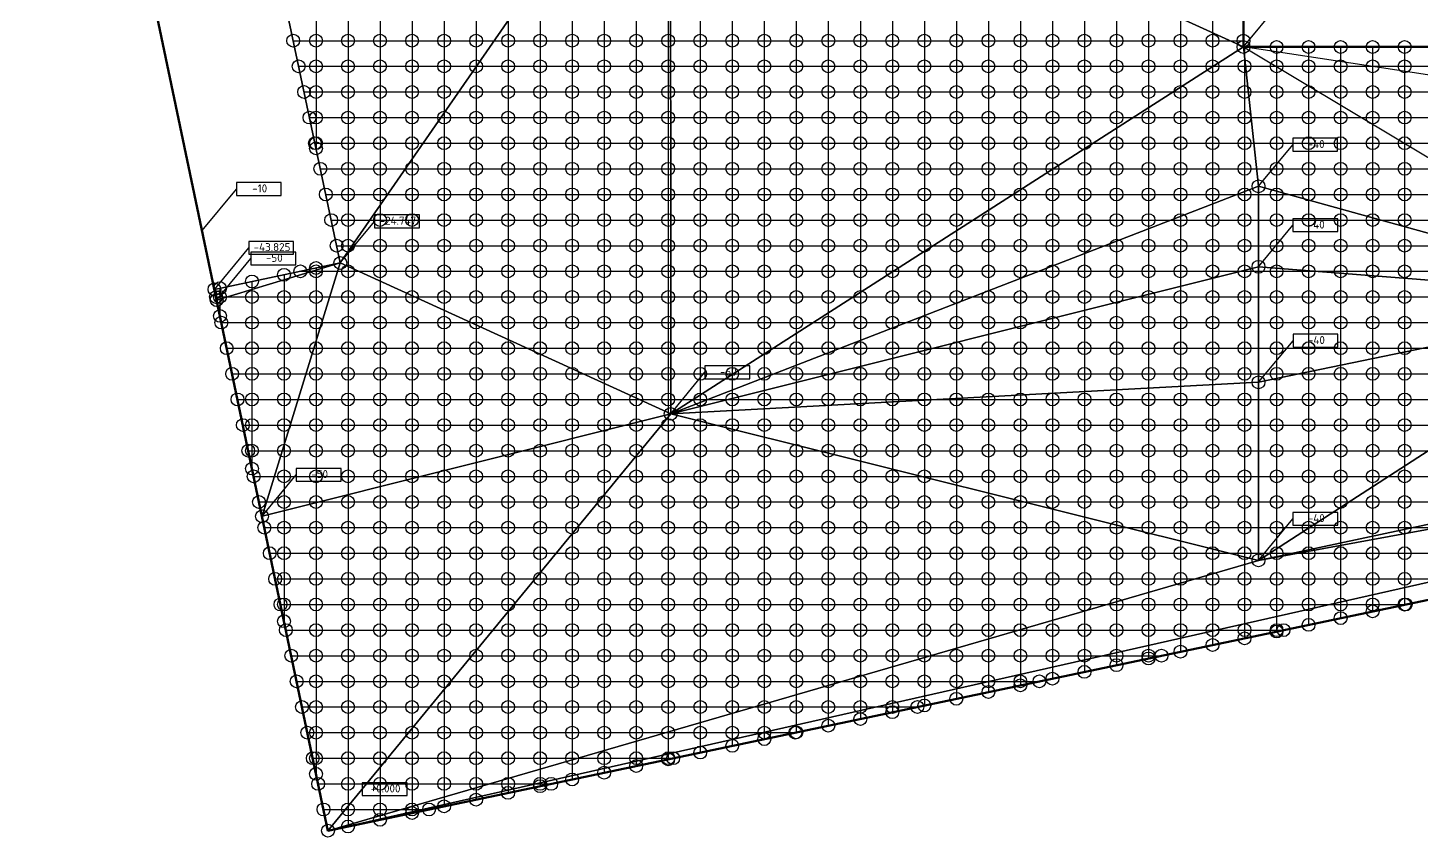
# Model space of a CAD drawing. Header units: millimetres. Extents: x 3543 to 601035, y -146359 to 38454.
# Drawn here: x 477760 to 499518, y 4726 to 17358 of the extents above; entities that cross this region are included whole.
import ezdxf
from ezdxf.enums import TextEntityAlignment as Align

# ---------------------------------------------------------------- set-up
doc = ezdxf.new("R2010")
doc.units = ezdxf.units.MM
doc.layers.add('контур', color=1, linetype='Continuous', lineweight=50)
for name, color, linetype in [('линии_высот', 4, 'Continuous'), ('областиvb', 52, 'Continuous'), ('опорыvb', 7, 'Continuous'), ('сеткаvb', 8, 'Continuous')]:
    doc.layers.add(name, color=color, linetype=linetype)
doc.styles.add('isocpeur', font='isocpeur.ttf')

# ---------------------------------------------------------------- blocks, each defined once
blk = doc.blocks.new('otmetka_oporvb')
at = {"linetype": 'ByBlock', "lineweight": -2}
blk.add_hatch(color=0, dxfattribs=at).paths.add_polyline_path([(-38, -32, 1), (38, 32, 1)])
at = {"color": 0, "linetype": 'ByBlock', "lineweight": -2}
blk.add_line((0, 0), (2142, 2596), dxfattribs=at)
at = {"color": 0}
blk.add_lwpolyline([(2142, 2196), (4942, 2196), (4942, 2996), (2142, 2996)], close=True, dxfattribs=at)
at = {"color": 0, "linetype": 'ByBlock', "lineweight": -2, "style": 'isocpeur'}
blk.add_attdef('OTM', text='', height=500, dxfattribs=at).set_placement((3600, 2639), align=Align.MIDDLE_CENTER)
blk = doc.blocks.new('*U28')
at = {"linetype": 'ByBlock', "lineweight": -2}
blk.add_hatch(color=0, dxfattribs=at).paths.add_polyline_path([(-38, -32, 1), (38, 32, 1)])
at = {"color": 0, "linetype": 'ByBlock', "lineweight": -2}
blk.add_line((0, 0), (2147, 2596), dxfattribs=at)
at = {"color": 0}
blk.add_lwpolyline([(2147, 2196), (4947, 2196), (4947, 2996), (2147, 2996)], close=True, dxfattribs=at)
at = {"color": 0, "linetype": 'ByBlock', "lineweight": -2, "style": 'isocpeur'}
blk.add_attdef('OTM', text='', height=500, dxfattribs=at).set_placement((3606, 2639), align=Align.MIDDLE_CENTER)
blk = doc.blocks.new('*U29')
at = {"linetype": 'ByBlock', "lineweight": -2}
blk.add_hatch(color=0, dxfattribs=at).paths.add_polyline_path([(-38, -32, 1), (38, 32, 1)])
at = {"color": 0, "linetype": 'ByBlock', "lineweight": -2}
blk.add_line((0, 0), (2158, 2596), dxfattribs=at)
at = {"color": 0}
blk.add_lwpolyline([(2158, 2196), (4958, 2196), (4958, 2996), (2158, 2996)], close=True, dxfattribs=at)
at = {"color": 0, "linetype": 'ByBlock', "lineweight": -2, "style": 'isocpeur'}
blk.add_attdef('OTM', text='', height=500, dxfattribs=at).set_placement((3617, 2639), align=Align.MIDDLE_CENTER)
blk = doc.blocks.new('*U30')
at = {"linetype": 'ByBlock', "lineweight": -2}
blk.add_hatch(color=0, dxfattribs=at).paths.add_polyline_path([(-38, -32, 1), (38, 32, 1)])
at = {"color": 0, "linetype": 'ByBlock', "lineweight": -2}
blk.add_line((0, 0), (2151, 2596), dxfattribs=at)
at = {"color": 0}
blk.add_lwpolyline([(2151, 2196), (4951, 2196), (4951, 2996), (2151, 2996)], close=True, dxfattribs=at)
at = {"color": 0, "linetype": 'ByBlock', "lineweight": -2, "style": 'isocpeur'}
blk.add_attdef('OTM', text='', height=500, dxfattribs=at).set_placement((3609, 2639), align=Align.MIDDLE_CENTER)
blk = doc.blocks.new('opor_symbPRO')
at = {"color": 0, "ltscale": 20}
blk.add_circle((0, 0), 100, dxfattribs=at)

msp = doc.modelspace()

# ---------------------------------------------------------------- linework, layer by layer
at = {"layer": 'контур', "linetype": 'Continuous'}
msp.add_lwpolyline([(482446.7, 4826.4), (477760.5, 27157.8), (496743.3, 27157.8), (496743.3, 17060.4), (528243.1, 17060.4), (528243.1, 27157.8), (565904.8, 27157.8), (565904.8, 22339.3)], close=True, dxfattribs=at)
at = {"layer": 'линии_высот'}
for points in [[(482446.7, 4826.4), (519200.6, 13124.4), (565904.8, 22339.3)], [(482639.3, 13688.5), (481035.7, 21258.3), (487793.5, 21128.2)], [(482639.3, 13688.5), (487793.5, 21128.2), (487798.9, 11332.4)], [(496743.3, 17060.4), (487793.5, 21128.2), (496743.3, 19124.3)], [(487798.9, 11332.4), (487793.5, 21128.2), (496743.3, 17060.4)], [(487798.9, 11332.4), (496743.3, 17060.4), (496978.3, 14884.9)], [(496743.3, 17060.4), (528243.1, 17060.4), (511181.2, 14864.1)], [(511181.2, 14864.1), (496743.3, 17060.4), (503309.6, 13131.2)], [(496978.3, 14884.9), (496743.3, 17060.4), (503309.6, 13131.2)], [(496978.3, 13628.4), (487798.9, 11332.4), (496978.3, 14884.9)], [(496978.3, 13628.4), (496978.3, 14884.9), (503309.6, 13131.2)], [(480708.7, 13108.7), (480673.5, 13276), (482639.3, 13688.5)], [(481416.9, 9733.6), (480708.7, 13108.7), (482639.3, 13688.5)], [(481416.9, 9733.6), (482639.3, 13688.5), (487798.9, 11332.4)], [(496978.3, 11826.3), (487798.9, 11332.4), (496978.3, 13628.4)], [(496978.3, 11826.3), (496978.3, 13628.4), (503309.6, 13131.2)], [(482446.7, 4826.4), (496978.3, 9045.7), (519200.6, 13124.4)], [(496978.3, 9045.7), (503309.6, 13131.2), (511170.1, 12066.3)], [(496978.3, 9045.7), (496978.3, 11826.3), (503309.6, 13131.2)], [(496978.3, 9045.7), (511170.1, 12066.3), (519200.6, 13124.4)], [(496978.3, 9045.7), (487798.9, 11332.4), (496978.3, 11826.3)], [(482446.7, 4826.4), (481416.9, 9733.6), (487798.9, 11332.4)], [(482446.7, 4826.4), (487798.9, 11332.4), (496978.3, 9045.7)]]:
    msp.add_lwpolyline(points, close=True, dxfattribs=at)
at = {"layer": 'областиvb'}
msp.add_lwpolyline([(478998.5, 21258.3), (481035.7, 21258.3), (482639.3, 13688.5), (480673.5, 13276)], close=True, dxfattribs=at)
at = {"layer": 'сеткаvb'}
for p, q in [((482260.5, 27157.8), (482260.5, 15476.6)), ((482760.5, 27157.8), (482760.5, 4892.3)), ((483260.5, 27157.8), (483260.5, 4997.2)), ((483760.5, 27157.8), (483760.5, 5102.1)), ((484260.5, 27157.8), (484260.5, 5207.1)), ((484760.5, 27157.8), (484760.5, 5312)), ((485260.5, 27157.8), (485260.5, 5416.9)), ((485760.5, 27157.8), (485760.5, 5521.8)), ((486260.5, 27157.8), (486260.5, 5626.7)), ((486760.5, 27157.8), (486760.5, 5731.7)), ((487260.5, 27157.8), (487260.5, 5836.6)), ((487760.5, 27157.8), (487760.5, 5941.5)), ((488260.5, 27157.8), (488260.5, 6046.4)), ((488760.5, 27157.8), (488760.5, 6151.3)), ((489260.5, 27157.8), (489260.5, 6256.3)), ((489760.5, 27157.8), (489760.5, 6361.2)), ((490260.5, 27157.8), (490260.5, 6466.1)), ((490760.5, 27157.8), (490760.5, 6571)), ((491260.5, 27157.8), (491260.5, 6675.9)), ((491760.5, 27157.8), (491760.5, 6780.9)), ((492260.5, 27157.8), (492260.5, 6885.8)), ((492760.5, 27157.8), (492760.5, 6990.7)), ((493260.5, 27157.8), (493260.5, 7095.6)), ((493760.5, 27157.8), (493760.5, 7200.5)), ((494260.5, 27157.8), (494260.5, 7305.5)), ((494760.5, 27157.8), (494760.5, 7410.4)), ((495260.5, 27157.8), (495260.5, 7515.3)), ((495760.5, 27157.8), (495760.5, 7620.2)), ((496260.5, 27157.8), (496260.5, 7725.1)), ((481904.3, 17157.8), (496743.3, 17157.8)), ((496760.5, 17060.4), (496760.5, 7830.1)), ((497260.5, 17060.4), (497260.5, 7935)), ((497760.5, 17060.4), (497760.5, 8039.9)), ((498260.5, 17060.4), (498260.5, 8144.8)), ((498760.5, 17060.4), (498760.5, 8249.7)), ((499260.5, 17060.4), (499260.5, 8354.6)), ((481989, 16757.8), (539306.2, 16757.8)), ((482073.8, 16357.8), (537400, 16357.8)), ((482158.5, 15957.8), (535493.8, 15957.8)), ((482243.3, 15557.8), (533587.6, 15557.8)), ((482328, 15157.8), (531681.4, 15157.8)), ((482412.7, 14757.8), (529775.1, 14757.8)), ((482497.5, 14357.8), (527868.9, 14357.8)), ((482582.2, 13957.8), (525962.7, 13957.8)), ((481760.5, 13504.1), (481760.5, 8096.4)), ((482016.4, 13557.8), (524056.5, 13557.8)), ((482260.5, 13609.1), (482260.5, 5713.8)), ((480760.5, 13294.3), (480760.5, 12861.8)), ((481260.5, 13399.2), (481260.5, 10479.1)), ((480698.3, 13157.8), (522150.3, 13157.8)), ((480782.3, 12757.8), (520244.1, 12757.8)), ((480866.2, 12357.8), (518337.8, 12357.8)), ((480950.2, 11957.8), (516431.6, 11957.8)), ((481034.1, 11557.8), (514525.4, 11557.8)), ((481118, 11157.8), (512619.2, 11157.8)), ((481202, 10757.8), (510713, 10757.8)), ((481285.9, 10357.8), (508806.8, 10357.8)), ((481369.9, 9957.8), (506900.5, 9957.8)), ((481453.8, 9557.8), (504994.3, 9557.8)), ((481537.7, 9157.8), (503088.1, 9157.8)), ((481621.7, 8757.8), (501181.9, 8757.8)), ((481705.6, 8357.8), (499275.7, 8357.8)), ((481789.6, 7957.8), (497369.5, 7957.8)), ((481873.5, 7557.8), (495463.2, 7557.8)), ((481957.4, 7157.8), (493557, 7157.8)), ((482041.4, 6757.8), (491650.8, 6757.8)), ((482125.3, 6357.8), (489744.6, 6357.8)), ((482209.3, 5957.8), (487838.4, 5957.8)), ((482293.2, 5557.8), (485932.2, 5557.8)), ((482377.1, 5157.8), (484025.9, 5157.8))]:
    msp.add_line(p, q, dxfattribs=at)
at = {"layer": 'сеткаvb', "linetype": 'Continuous'}
msp.add_line((496743.3, 17060.4), (528243.1, 17060.4), dxfattribs=at)

# ---------------------------------------------------------------- block references
at = {"xscale": 0.25, "yscale": 0.25, "zscale": 0.25}
for name, p, values in [('otmetka_oporvb', (496743.3, 17060.4), {'OTM': '-10'}), ('otmetka_oporvb', (496978.3, 14884.9), {'OTM': '-40'}), ('otmetka_oporvb', (480481.1, 14193), {'OTM': '-10'}), ('otmetka_oporvb', (482639.3, 13688.5), {'OTM': '-24.747'}), ('*U28', (496978.3, 13628.4), {'OTM': '-40'}), ('otmetka_oporvb', (480673.5, 13276), {'OTM': '-43.825'}), ('otmetka_oporvb', (480708.7, 13108.7), {'OTM': '-50'}), ('*U29', (496978.3, 11826.3), {'OTM': '-40'}), ('otmetka_oporvb', (487798.9, 11332.4), {'OTM': '-60'}), ('otmetka_oporvb', (481416.9, 9733.6), {'OTM': '-50'}), ('*U30', (496978.3, 9045.7), {'OTM': '-40'}), ('otmetka_oporvb', (482446.7, 4826.4), {'OTM': '+0.000'})]:
    msp.add_blockref(name, p, dxfattribs=at).add_auto_attribs(values)
at = {"layer": 'опорыvb', "color": 131}
for p in [(481904.3, 17157.8), (482260.5, 17157.8), (482760.5, 17157.8), (483260.5, 17157.8), (483760.5, 17157.8), (484260.5, 17157.8), (484760.5, 17157.8), (485260.5, 17157.8), (485760.5, 17157.8), (486260.5, 17157.8), (486760.5, 17157.8), (489260.5, 17157.8), (489760.5, 17157.8), (490260.5, 17157.8), (490760.5, 17157.8), (491260.5, 17157.8), (491760.5, 17157.8), (492260.5, 17157.8), (492760.5, 17157.8), (493260.5, 17157.8), (493760.5, 17157.8), (481989, 16757.8), (482260.5, 16757.8), (482760.5, 16757.8), (483260.5, 16757.8), (483760.5, 16757.8), (484260.5, 16757.8), (484760.5, 16757.8), (485260.5, 16757.8), (485760.5, 16757.8), (486260.5, 16757.8), (486760.5, 16757.8), (489260.5, 16757.8), (489760.5, 16757.8), (490260.5, 16757.8), (490760.5, 16757.8), (491260.5, 16757.8), (491760.5, 16757.8), (492260.5, 16757.8), (492760.5, 16757.8), (493260.5, 16757.8), (493760.5, 16757.8), (482073.8, 16357.8), (482260.5, 16357.8), (482760.5, 16357.8), (483260.5, 16357.8), (483760.5, 16357.8), (484260.5, 16357.8), (484760.5, 16357.8), (485260.5, 16357.8), (485760.5, 16357.8), (486260.5, 16357.8), (486760.5, 16357.8), (489260.5, 16357.8), (489760.5, 16357.8), (490260.5, 16357.8), (490760.5, 16357.8), (491260.5, 16357.8), (491760.5, 16357.8), (492260.5, 16357.8), (492760.5, 16357.8), (493260.5, 16357.8), (493760.5, 16357.8), (482158.5, 15957.8), (482260.5, 15957.8), (482760.5, 15957.8), (483260.5, 15957.8), (483760.5, 15957.8), (484260.5, 15957.8), (484760.5, 15957.8), (485260.5, 15957.8), (485760.5, 15957.8), (486260.5, 15957.8), (486760.5, 15957.8), (489260.5, 15957.8), (489760.5, 15957.8), (490260.5, 15957.8), (490760.5, 15957.8), (491260.5, 15957.8), (491760.5, 15957.8), (492260.5, 15957.8), (492760.5, 15957.8), (493260.5, 15957.8), (493760.5, 15957.8), (496760.5, 15957.8), (497260.5, 15957.8), (497760.5, 15957.8), (482243.3, 15557.8), (482260.5, 15557.8), (482260.5, 15476.6), (482760.5, 15557.8), (483260.5, 15557.8), (483760.5, 15557.8), (484260.5, 15557.8), (484760.5, 15557.8), (485260.5, 15557.8), (485760.5, 15557.8), (486260.5, 15557.8), (486760.5, 15557.8), (489260.5, 15557.8), (489760.5, 15557.8), (490260.5, 15557.8), (490760.5, 15557.8), (491260.5, 15557.8), (491760.5, 15557.8), (492260.5, 15557.8), (492760.5, 15557.8), (493260.5, 15557.8), (493760.5, 15557.8), (495260.5, 15557.8), (495760.5, 15557.8), (496260.5, 15557.8), (496760.5, 15557.8), (497260.5, 15557.8), (497760.5, 15557.8), (498260.5, 15557.8), (498760.5, 15557.8), (499260.5, 15557.8), (482328, 15157.8), (482760.5, 15157.8), (483260.5, 15157.8), (483760.5, 15157.8), (484260.5, 15157.8), (484760.5, 15157.8), (485260.5, 15157.8), (485760.5, 15157.8), (486260.5, 15157.8), (486760.5, 15157.8), (489260.5, 15157.8), (489760.5, 15157.8), (490260.5, 15157.8), (490760.5, 15157.8), (491260.5, 15157.8), (491760.5, 15157.8), (492260.5, 15157.8), (492760.5, 15157.8), (493260.5, 15157.8), (493760.5, 15157.8), (494260.5, 15157.8), (494760.5, 15157.8), (495260.5, 15157.8), (495760.5, 15157.8), (496260.5, 15157.8), (496760.5, 15157.8), (497260.5, 15157.8), (497760.5, 15157.8), (498260.5, 15157.8), (498760.5, 15157.8), (499260.5, 15157.8), (482412.7, 14757.8), (482760.5, 14757.8), (483260.5, 14757.8), (483760.5, 14757.8), (484260.5, 14757.8), (484760.5, 14757.8), (485260.5, 14757.8), (485760.5, 14757.8), (486260.5, 14757.8), (486760.5, 14757.8), (489260.5, 14757.8), (489760.5, 14757.8), (490260.5, 14757.8), (490760.5, 14757.8), (491260.5, 14757.8), (491760.5, 14757.8), (492260.5, 14757.8), (492760.5, 14757.8), (493260.5, 14757.8), (493760.5, 14757.8), (494260.5, 14757.8), (494760.5, 14757.8), (495260.5, 14757.8), (495760.5, 14757.8), (496260.5, 14757.8), (496760.5, 14757.8), (496978.3, 14884.9), (497260.5, 14757.8), (497760.5, 14757.8), (498260.5, 14757.8), (498760.5, 14757.8), (499260.5, 14757.8), (482497.5, 14357.8), (482760.5, 14357.8), (483260.5, 14357.8), (483760.5, 14357.8), (484260.5, 14357.8), (484760.5, 14357.8), (485260.5, 14357.8), (485760.5, 14357.8), (486260.5, 14357.8), (486760.5, 14357.8), (489260.5, 14357.8), (489760.5, 14357.8), (490260.5, 14357.8), (490760.5, 14357.8), (491260.5, 14357.8), (491760.5, 14357.8), (492260.5, 14357.8), (492760.5, 14357.8), (493260.5, 14357.8), (493760.5, 14357.8), (494260.5, 14357.8), (494760.5, 14357.8), (495260.5, 14357.8), (495760.5, 14357.8), (496260.5, 14357.8), (496760.5, 14357.8), (497260.5, 14357.8), (497760.5, 14357.8), (498260.5, 14357.8), (498760.5, 14357.8), (499260.5, 14357.8), (482582.2, 13957.8), (482760.5, 13957.8), (483260.5, 13957.8), (483760.5, 13957.8), (484260.5, 13957.8), (484760.5, 13957.8), (485260.5, 13957.8), (485760.5, 13957.8), (486260.5, 13957.8), (486760.5, 13957.8), (489260.5, 13957.8), (489760.5, 13957.8), (490260.5, 13957.8), (490760.5, 13957.8), (491260.5, 13957.8), (491760.5, 13957.8), (492260.5, 13957.8), (492760.5, 13957.8), (493260.5, 13957.8), (493760.5, 13957.8), (494260.5, 13957.8), (494760.5, 13957.8), (495260.5, 13957.8), (495760.5, 13957.8), (496260.5, 13957.8), (496760.5, 13957.8), (497260.5, 13957.8), (497760.5, 13957.8), (498260.5, 13957.8), (498760.5, 13957.8), (499260.5, 13957.8), (482260.5, 13609.1), (496978.3, 13628.4), (481260.5, 13399.2), (481760.5, 13504.1), (482016.4, 13557.8), (482260.5, 13557.8), (482760.5, 13557.8), (483260.5, 13557.8), (483760.5, 13557.8), (484260.5, 13557.8), (484760.5, 13557.8), (485260.5, 13557.8), (485760.5, 13557.8), (486260.5, 13557.8), (486760.5, 13557.8), (489260.5, 13557.8), (489760.5, 13557.8), (490260.5, 13557.8), (490760.5, 13557.8), (491260.5, 13557.8), (491760.5, 13557.8), (492260.5, 13557.8), (492760.5, 13557.8), (493260.5, 13557.8), (493760.5, 13557.8), (494260.5, 13557.8), (494760.5, 13557.8), (495260.5, 13557.8), (495760.5, 13557.8), (496260.5, 13557.8), (496760.5, 13557.8), (497260.5, 13557.8), (497760.5, 13557.8), (498260.5, 13557.8), (498760.5, 13557.8), (499260.5, 13557.8), (480673.5, 13276), (480760.5, 13294.3), (480698.3, 13157.8), (480708.7, 13108.7), (480760.5, 13157.8), (481260.5, 13157.8), (481760.5, 13157.8), (482260.5, 13157.8), (482760.5, 13157.8), (483260.5, 13157.8), (483760.5, 13157.8), (484260.5, 13157.8), (484760.5, 13157.8), (485260.5, 13157.8), (485760.5, 13157.8), (486260.5, 13157.8), (486760.5, 13157.8), (489260.5, 13157.8), (489760.5, 13157.8), (490260.5, 13157.8), (490760.5, 13157.8), (491260.5, 13157.8), (491760.5, 13157.8), (492260.5, 13157.8), (492760.5, 13157.8), (493260.5, 13157.8), (493760.5, 13157.8), (494260.5, 13157.8), (494760.5, 13157.8), (495260.5, 13157.8), (495760.5, 13157.8), (496260.5, 13157.8), (496760.5, 13157.8), (497260.5, 13157.8), (497760.5, 13157.8), (498260.5, 13157.8), (498760.5, 13157.8), (499260.5, 13157.8), (480760.5, 12861.8), (480782.3, 12757.8), (481260.5, 12757.8), (481760.5, 12757.8), (482260.5, 12757.8), (482760.5, 12757.8), (483260.5, 12757.8), (483760.5, 12757.8), (484260.5, 12757.8), (484760.5, 12757.8), (485260.5, 12757.8), (485760.5, 12757.8), (486260.5, 12757.8), (486760.5, 12757.8), (489260.5, 12757.8), (489760.5, 12757.8), (490260.5, 12757.8), (490760.5, 12757.8), (491260.5, 12757.8), (491760.5, 12757.8), (492260.5, 12757.8), (492760.5, 12757.8), (493260.5, 12757.8), (493760.5, 12757.8), (494260.5, 12757.8), (494760.5, 12757.8), (495260.5, 12757.8), (495760.5, 12757.8), (496260.5, 12757.8), (496760.5, 12757.8), (497260.5, 12757.8), (497760.5, 12757.8), (498260.5, 12757.8), (498760.5, 12757.8), (499260.5, 12757.8), (480866.2, 12357.8), (481260.5, 12357.8), (481760.5, 12357.8), (482260.5, 12357.8), (482760.5, 12357.8), (483260.5, 12357.8), (483760.5, 12357.8), (484260.5, 12357.8), (484760.5, 12357.8), (485260.5, 12357.8), (485760.5, 12357.8), (486260.5, 12357.8), (486760.5, 12357.8), (489260.5, 12357.8), (489760.5, 12357.8), (490260.5, 12357.8), (490760.5, 12357.8), (491260.5, 12357.8), (491760.5, 12357.8), (492260.5, 12357.8), (492760.5, 12357.8), (493260.5, 12357.8), (493760.5, 12357.8), (494260.5, 12357.8), (494760.5, 12357.8), (495260.5, 12357.8), (495760.5, 12357.8), (496260.5, 12357.8), (496760.5, 12357.8), (497260.5, 12357.8), (497760.5, 12357.8), (498260.5, 12357.8), (498760.5, 12357.8), (499260.5, 12357.8), (480950.2, 11957.8), (481260.5, 11957.8), (481760.5, 11957.8), (482260.5, 11957.8), (482760.5, 11957.8), (483260.5, 11957.8), (483760.5, 11957.8), (484260.5, 11957.8), (484760.5, 11957.8), (485260.5, 11957.8), (485760.5, 11957.8), (486260.5, 11957.8), (486760.5, 11957.8), (490760.5, 11957.8), (491260.5, 11957.8), (491760.5, 11957.8), (492260.5, 11957.8), (492760.5, 11957.8), (493260.5, 11957.8), (493760.5, 11957.8), (494260.5, 11957.8), (494760.5, 11957.8), (495260.5, 11957.8), (495760.5, 11957.8), (496260.5, 11957.8), (496760.5, 11957.8), (497260.5, 11957.8), (497760.5, 11957.8), (498260.5, 11957.8), (498760.5, 11957.8), (499260.5, 11957.8), (496978.3, 11826.3), (481034.1, 11557.8), (481260.5, 11557.8), (481760.5, 11557.8), (482260.5, 11557.8), (482760.5, 11557.8), (483260.5, 11557.8), (483760.5, 11557.8), (484260.5, 11557.8), (484760.5, 11557.8), (485260.5, 11557.8), (485760.5, 11557.8), (486260.5, 11557.8), (490760.5, 11557.8), (491260.5, 11557.8), (491760.5, 11557.8), (492260.5, 11557.8), (492760.5, 11557.8), (493260.5, 11557.8), (493760.5, 11557.8), (494260.5, 11557.8), (494760.5, 11557.8), (495260.5, 11557.8), (495760.5, 11557.8), (496260.5, 11557.8), (496760.5, 11557.8), (497260.5, 11557.8), (497760.5, 11557.8), (498260.5, 11557.8), (498760.5, 11557.8), (499260.5, 11557.8), (481118, 11157.8), (481260.5, 11157.8), (481760.5, 11157.8), (482260.5, 11157.8), (482760.5, 11157.8), (483260.5, 11157.8), (483760.5, 11157.8), (484260.5, 11157.8), (484760.5, 11157.8), (485260.5, 11157.8), (485760.5, 11157.8), (490760.5, 11157.8), (491260.5, 11157.8), (491760.5, 11157.8), (492260.5, 11157.8), (492760.5, 11157.8), (493260.5, 11157.8), (493760.5, 11157.8), (494260.5, 11157.8), (494760.5, 11157.8), (495260.5, 11157.8), (495760.5, 11157.8), (496260.5, 11157.8), (496760.5, 11157.8), (497260.5, 11157.8), (497760.5, 11157.8), (498260.5, 11157.8), (498760.5, 11157.8), (499260.5, 11157.8), (481202, 10757.8), (481260.5, 10757.8), (481760.5, 10757.8), (482260.5, 10757.8), (482760.5, 10757.8), (483260.5, 10757.8), (483760.5, 10757.8), (484260.5, 10757.8), (484760.5, 10757.8), (490760.5, 10757.8), (491260.5, 10757.8), (491760.5, 10757.8), (492260.5, 10757.8), (492760.5, 10757.8), (493260.5, 10757.8), (493760.5, 10757.8), (494260.5, 10757.8), (494760.5, 10757.8), (495260.5, 10757.8), (495760.5, 10757.8), (496260.5, 10757.8), (496760.5, 10757.8), (497260.5, 10757.8), (497760.5, 10757.8), (498260.5, 10757.8), (498760.5, 10757.8), (499260.5, 10757.8), (481260.5, 10479.1), (481285.9, 10357.8), (481760.5, 10357.8), (482260.5, 10357.8), (482760.5, 10357.8), (483260.5, 10357.8), (483760.5, 10357.8), (484260.5, 10357.8), (484760.5, 10357.8), (485260.5, 10357.8), (485760.5, 10357.8), (486260.5, 10357.8), (486760.5, 10357.8), (487260.5, 10357.8), (487760.5, 10357.8), (488260.5, 10357.8), (488760.5, 10357.8), (489260.5, 10357.8), (489760.5, 10357.8), (490260.5, 10357.8), (490760.5, 10357.8), (491260.5, 10357.8), (491760.5, 10357.8), (492260.5, 10357.8), (492760.5, 10357.8), (493260.5, 10357.8), (493760.5, 10357.8), (494260.5, 10357.8), (494760.5, 10357.8), (495260.5, 10357.8), (495760.5, 10357.8), (496260.5, 10357.8), (496760.5, 10357.8), (497260.5, 10357.8), (497760.5, 10357.8), (498260.5, 10357.8), (498760.5, 10357.8), (499260.5, 10357.8), (481369.9, 9957.8), (481760.5, 9957.8), (482260.5, 9957.8), (482760.5, 9957.8), (483260.5, 9957.8), (483760.5, 9957.8), (484260.5, 9957.8), (484760.5, 9957.8), (485260.5, 9957.8), (485760.5, 9957.8), (486260.5, 9957.8), (486760.5, 9957.8), (487260.5, 9957.8), (487760.5, 9957.8), (488260.5, 9957.8), (488760.5, 9957.8), (489260.5, 9957.8), (489760.5, 9957.8), (490260.5, 9957.8), (490760.5, 9957.8), (491260.5, 9957.8), (491760.5, 9957.8), (492260.5, 9957.8), (492760.5, 9957.8), (493260.5, 9957.8), (493760.5, 9957.8), (494260.5, 9957.8), (494760.5, 9957.8), (495260.5, 9957.8), (495760.5, 9957.8), (496260.5, 9957.8), (496760.5, 9957.8), (497260.5, 9957.8), (497760.5, 9957.8), (498260.5, 9957.8), (498760.5, 9957.8), (499260.5, 9957.8), (481416.9, 9733.6), (481453.8, 9557.8), (481760.5, 9557.8), (482260.5, 9557.8), (482760.5, 9557.8), (483260.5, 9557.8), (483760.5, 9557.8), (484260.5, 9557.8), (484760.5, 9557.8), (485260.5, 9557.8), (485760.5, 9557.8), (486260.5, 9557.8), (486760.5, 9557.8), (487260.5, 9557.8), (487760.5, 9557.8), (488260.5, 9557.8), (488760.5, 9557.8), (489260.5, 9557.8), (489760.5, 9557.8), (490260.5, 9557.8), (490760.5, 9557.8), (491260.5, 9557.8), (491760.5, 9557.8), (492260.5, 9557.8), (492760.5, 9557.8), (493260.5, 9557.8), (493760.5, 9557.8), (494260.5, 9557.8), (494760.5, 9557.8), (495260.5, 9557.8), (495760.5, 9557.8), (496260.5, 9557.8), (496760.5, 9557.8), (497260.5, 9557.8), (497760.5, 9557.8), (498260.5, 9557.8), (498760.5, 9557.8), (499260.5, 9557.8), (481537.7, 9157.8), (481760.5, 9157.8), (482260.5, 9157.8), (482760.5, 9157.8), (483260.5, 9157.8), (483760.5, 9157.8), (484260.5, 9157.8), (484760.5, 9157.8), (485260.5, 9157.8), (485760.5, 9157.8), (486260.5, 9157.8), (486760.5, 9157.8), (487260.5, 9157.8), (487760.5, 9157.8), (488260.5, 9157.8), (488760.5, 9157.8), (489260.5, 9157.8), (489760.5, 9157.8), (490260.5, 9157.8), (490760.5, 9157.8), (491260.5, 9157.8), (491760.5, 9157.8), (492260.5, 9157.8), (492760.5, 9157.8), (493260.5, 9157.8), (493760.5, 9157.8), (494260.5, 9157.8), (494760.5, 9157.8), (495260.5, 9157.8), (495760.5, 9157.8), (496260.5, 9157.8), (496760.5, 9157.8), (496978.3, 9045.7), (497260.5, 9157.8), (497760.5, 9157.8), (498260.5, 9157.8), (498760.5, 9157.8), (499260.5, 9157.8), (481621.7, 8757.8), (481760.5, 8757.8), (482260.5, 8757.8), (482760.5, 8757.8), (483260.5, 8757.8), (483760.5, 8757.8), (484260.5, 8757.8), (484760.5, 8757.8), (485260.5, 8757.8), (485760.5, 8757.8), (486260.5, 8757.8), (486760.5, 8757.8), (487260.5, 8757.8), (487760.5, 8757.8), (488260.5, 8757.8), (488760.5, 8757.8), (489260.5, 8757.8), (489760.5, 8757.8), (490260.5, 8757.8), (490760.5, 8757.8), (491260.5, 8757.8), (491760.5, 8757.8), (492260.5, 8757.8), (492760.5, 8757.8), (493260.5, 8757.8), (493760.5, 8757.8), (494260.5, 8757.8), (494760.5, 8757.8), (495260.5, 8757.8), (495760.5, 8757.8), (496260.5, 8757.8), (496760.5, 8757.8), (497260.5, 8757.8), (497760.5, 8757.8), (498260.5, 8757.8), (498760.5, 8757.8), (499260.5, 8757.8), (481705.6, 8357.8), (481760.5, 8357.8), (482260.5, 8357.8), (482760.5, 8357.8), (483260.5, 8357.8), (483760.5, 8357.8), (484260.5, 8357.8), (484760.5, 8357.8), (485260.5, 8357.8), (485760.5, 8357.8), (486260.5, 8357.8), (486760.5, 8357.8), (487260.5, 8357.8), (487760.5, 8357.8), (488260.5, 8357.8), (488760.5, 8357.8), (489260.5, 8357.8), (489760.5, 8357.8), (490260.5, 8357.8), (490760.5, 8357.8), (491260.5, 8357.8), (491760.5, 8357.8), (492260.5, 8357.8), (492760.5, 8357.8), (493260.5, 8357.8), (493760.5, 8357.8), (494260.5, 8357.8), (494760.5, 8357.8), (495260.5, 8357.8), (495760.5, 8357.8), (496260.5, 8357.8), (496760.5, 8357.8), (497260.5, 8357.8), (497760.5, 8357.8), (481760.5, 8096.4), (481789.6, 7957.8), (482260.5, 7957.8), (482760.5, 7957.8), (483260.5, 7957.8), (483760.5, 7957.8), (484260.5, 7957.8), (484760.5, 7957.8), (485260.5, 7957.8), (485760.5, 7957.8), (486260.5, 7957.8), (486760.5, 7957.8), (487260.5, 7957.8), (487760.5, 7957.8), (488260.5, 7957.8), (488760.5, 7957.8), (489260.5, 7957.8), (489760.5, 7957.8), (490260.5, 7957.8), (490760.5, 7957.8), (491260.5, 7957.8), (491760.5, 7957.8), (492260.5, 7957.8), (492760.5, 7957.8), (493260.5, 7957.8), (493760.5, 7957.8), (494260.5, 7957.8), (494760.5, 7957.8), (495260.5, 7957.8), (481873.5, 7557.8), (482260.5, 7557.8), (482760.5, 7557.8), (483260.5, 7557.8), (483760.5, 7557.8), (484260.5, 7557.8), (484760.5, 7557.8), (485260.5, 7557.8), (485760.5, 7557.8), (486260.5, 7557.8), (486760.5, 7557.8), (487260.5, 7557.8), (487760.5, 7557.8), (488260.5, 7557.8), (488760.5, 7557.8), (489260.5, 7557.8), (489760.5, 7557.8), (490260.5, 7557.8), (490760.5, 7557.8), (491260.5, 7557.8), (491760.5, 7557.8), (492260.5, 7557.8)]:
    msp.add_blockref('opor_symbPRO', p, dxfattribs=at)
at = {"layer": 'опорыvb', "color": 30}
for p in [(487260.5, 17157.8), (487760.5, 17157.8), (488260.5, 17157.8), (488760.5, 17157.8), (487260.5, 16757.8), (487760.5, 16757.8), (488260.5, 16757.8), (488760.5, 16757.8), (487260.5, 16357.8), (487760.5, 16357.8), (488260.5, 16357.8), (488760.5, 16357.8), (487260.5, 15957.8), (487760.5, 15957.8), (488260.5, 15957.8), (488760.5, 15957.8), (487260.5, 15557.8), (487760.5, 15557.8), (488260.5, 15557.8), (488760.5, 15557.8), (487260.5, 15157.8), (487760.5, 15157.8), (488260.5, 15157.8), (488760.5, 15157.8), (487260.5, 14757.8), (487760.5, 14757.8), (488260.5, 14757.8), (488760.5, 14757.8), (487260.5, 14357.8), (487760.5, 14357.8), (488260.5, 14357.8), (488760.5, 14357.8), (487260.5, 13957.8), (487760.5, 13957.8), (488260.5, 13957.8), (488760.5, 13957.8), (487260.5, 13557.8), (487760.5, 13557.8), (488260.5, 13557.8), (488760.5, 13557.8), (487260.5, 13157.8), (487760.5, 13157.8), (488260.5, 13157.8), (488760.5, 13157.8), (487260.5, 12757.8), (487760.5, 12757.8), (488260.5, 12757.8), (488760.5, 12757.8), (487260.5, 12357.8), (487760.5, 12357.8), (488260.5, 12357.8), (488760.5, 12357.8), (487260.5, 11957.8), (487760.5, 11957.8), (488260.5, 11957.8), (488760.5, 11957.8), (489260.5, 11957.8), (489760.5, 11957.8), (490260.5, 11957.8), (486760.5, 11557.8), (487260.5, 11557.8), (487760.5, 11557.8), (488260.5, 11557.8), (488760.5, 11557.8), (489260.5, 11557.8), (489760.5, 11557.8), (490260.5, 11557.8), (487798.9, 11332.4), (486260.5, 11157.8), (486760.5, 11157.8), (487260.5, 11157.8), (487760.5, 11157.8), (488260.5, 11157.8), (488760.5, 11157.8), (489260.5, 11157.8), (489760.5, 11157.8), (490260.5, 11157.8), (485260.5, 10757.8), (485760.5, 10757.8), (486260.5, 10757.8), (486760.5, 10757.8), (487260.5, 10757.8), (487760.5, 10757.8), (488260.5, 10757.8), (488760.5, 10757.8), (489260.5, 10757.8), (489760.5, 10757.8), (490260.5, 10757.8)]:
    msp.add_blockref('opor_symbPRO', p, dxfattribs=at)
at = {"layer": 'опорыvb', "color": 92}
for p in [(494260.5, 17157.8), (494760.5, 17157.8), (495260.5, 17157.8), (495760.5, 17157.8), (496260.5, 17157.8), (496743.3, 17157.8), (496743.3, 17060.4), (497260.5, 17060.4), (497760.5, 17060.4), (498260.5, 17060.4), (498760.5, 17060.4), (499260.5, 17060.4), (494260.5, 16757.8), (494760.5, 16757.8), (495260.5, 16757.8), (495760.5, 16757.8), (496260.5, 16757.8), (496760.5, 16757.8), (497260.5, 16757.8), (497760.5, 16757.8), (498260.5, 16757.8), (498760.5, 16757.8), (499260.5, 16757.8), (494260.5, 16357.8), (494760.5, 16357.8), (495260.5, 16357.8), (495760.5, 16357.8), (496260.5, 16357.8), (496760.5, 16357.8), (497260.5, 16357.8), (497760.5, 16357.8), (498260.5, 16357.8), (498760.5, 16357.8), (499260.5, 16357.8), (494260.5, 15957.8), (494760.5, 15957.8), (495260.5, 15957.8), (495760.5, 15957.8), (496260.5, 15957.8), (498260.5, 15957.8), (498760.5, 15957.8), (499260.5, 15957.8), (494260.5, 15557.8), (494760.5, 15557.8), (482639.3, 13688.5), (498260.5, 8357.8), (498760.5, 8357.8), (495760.5, 7957.8), (496260.5, 7957.8), (496760.5, 7957.8), (492760.5, 7557.8), (493260.5, 7557.8), (493760.5, 7557.8), (494260.5, 7557.8), (494760.5, 7557.8), (481957.4, 7157.8), (482260.5, 7157.8), (482760.5, 7157.8), (483260.5, 7157.8), (483760.5, 7157.8), (484260.5, 7157.8), (484760.5, 7157.8), (485260.5, 7157.8), (485760.5, 7157.8), (486260.5, 7157.8), (486760.5, 7157.8), (487260.5, 7157.8), (487760.5, 7157.8), (488260.5, 7157.8), (488760.5, 7157.8), (489260.5, 7157.8), (489760.5, 7157.8), (490260.5, 7157.8), (490760.5, 7157.8), (491260.5, 7157.8), (491760.5, 7157.8), (492260.5, 7157.8), (492760.5, 7157.8), (482041.4, 6757.8), (482260.5, 6757.8), (482760.5, 6757.8), (483260.5, 6757.8), (483760.5, 6757.8), (484260.5, 6757.8), (484760.5, 6757.8), (485260.5, 6757.8), (485760.5, 6757.8), (486260.5, 6757.8), (486760.5, 6757.8), (487260.5, 6757.8), (487760.5, 6757.8), (488260.5, 6757.8), (488760.5, 6757.8), (489260.5, 6757.8), (489760.5, 6757.8), (490260.5, 6757.8), (490760.5, 6757.8), (482125.3, 6357.8), (482260.5, 6357.8), (482760.5, 6357.8), (483260.5, 6357.8), (483760.5, 6357.8), (484260.5, 6357.8), (484760.5, 6357.8), (485260.5, 6357.8), (485760.5, 6357.8), (486260.5, 6357.8), (486760.5, 6357.8), (487260.5, 6357.8), (487760.5, 6357.8), (488260.5, 6357.8), (488760.5, 6357.8), (489260.5, 6357.8), (482209.3, 5957.8), (482260.5, 5957.8), (482760.5, 5957.8), (483260.5, 5957.8), (483760.5, 5957.8), (484260.5, 5957.8), (484760.5, 5957.8), (485260.5, 5957.8), (485760.5, 5957.8), (486260.5, 5957.8), (486760.5, 5957.8)]:
    msp.add_blockref('opor_symbPRO', p, dxfattribs=at)
at = {"layer": 'опорыvb', "color": 1}
for p in [(498760.5, 8249.7), (499260.5, 8357.8), (499260.5, 8354.6), (499275.7, 8357.8), (497260.5, 7957.8), (497369.5, 7957.8), (497760.5, 8039.9), (498260.5, 8144.8), (496760.5, 7830.1), (497260.5, 7935), (495260.5, 7557.8), (495260.5, 7515.3), (495463.2, 7557.8), (495760.5, 7620.2), (496260.5, 7725.1), (494260.5, 7305.5), (494760.5, 7410.4), (493260.5, 7157.8), (493260.5, 7095.6), (493557, 7157.8), (493760.5, 7200.5), (492260.5, 6885.8), (492760.5, 6990.7), (491260.5, 6757.8), (491260.5, 6675.9), (491650.8, 6757.8), (491760.5, 6780.9), (490260.5, 6466.1), (490760.5, 6571), (489260.5, 6256.3), (489744.6, 6357.8), (489760.5, 6361.2), (488260.5, 6046.4), (488760.5, 6151.3), (487260.5, 5957.8), (487260.5, 5836.6), (487760.5, 5957.8), (487760.5, 5941.5), (487838.4, 5957.8), (482260.5, 5713.8), (482293.2, 5557.8), (482760.5, 5557.8), (483260.5, 5557.8), (483760.5, 5557.8), (484260.5, 5557.8), (484760.5, 5557.8), (485260.5, 5557.8), (485760.5, 5557.8), (485932.2, 5557.8), (486260.5, 5626.7), (486760.5, 5731.7), (485260.5, 5416.9), (485760.5, 5521.8), (482377.1, 5157.8), (482760.5, 5157.8), (483260.5, 5157.8), (483760.5, 5157.8), (484025.9, 5157.8), (484260.5, 5207.1), (484760.5, 5312), (483260.5, 4997.2), (483760.5, 5102.1), (482446.7, 4826.4), (482760.5, 4892.3)]:
    msp.add_blockref('opor_symbPRO', p, dxfattribs=at)

doc.saveas('drawing.dxf')
